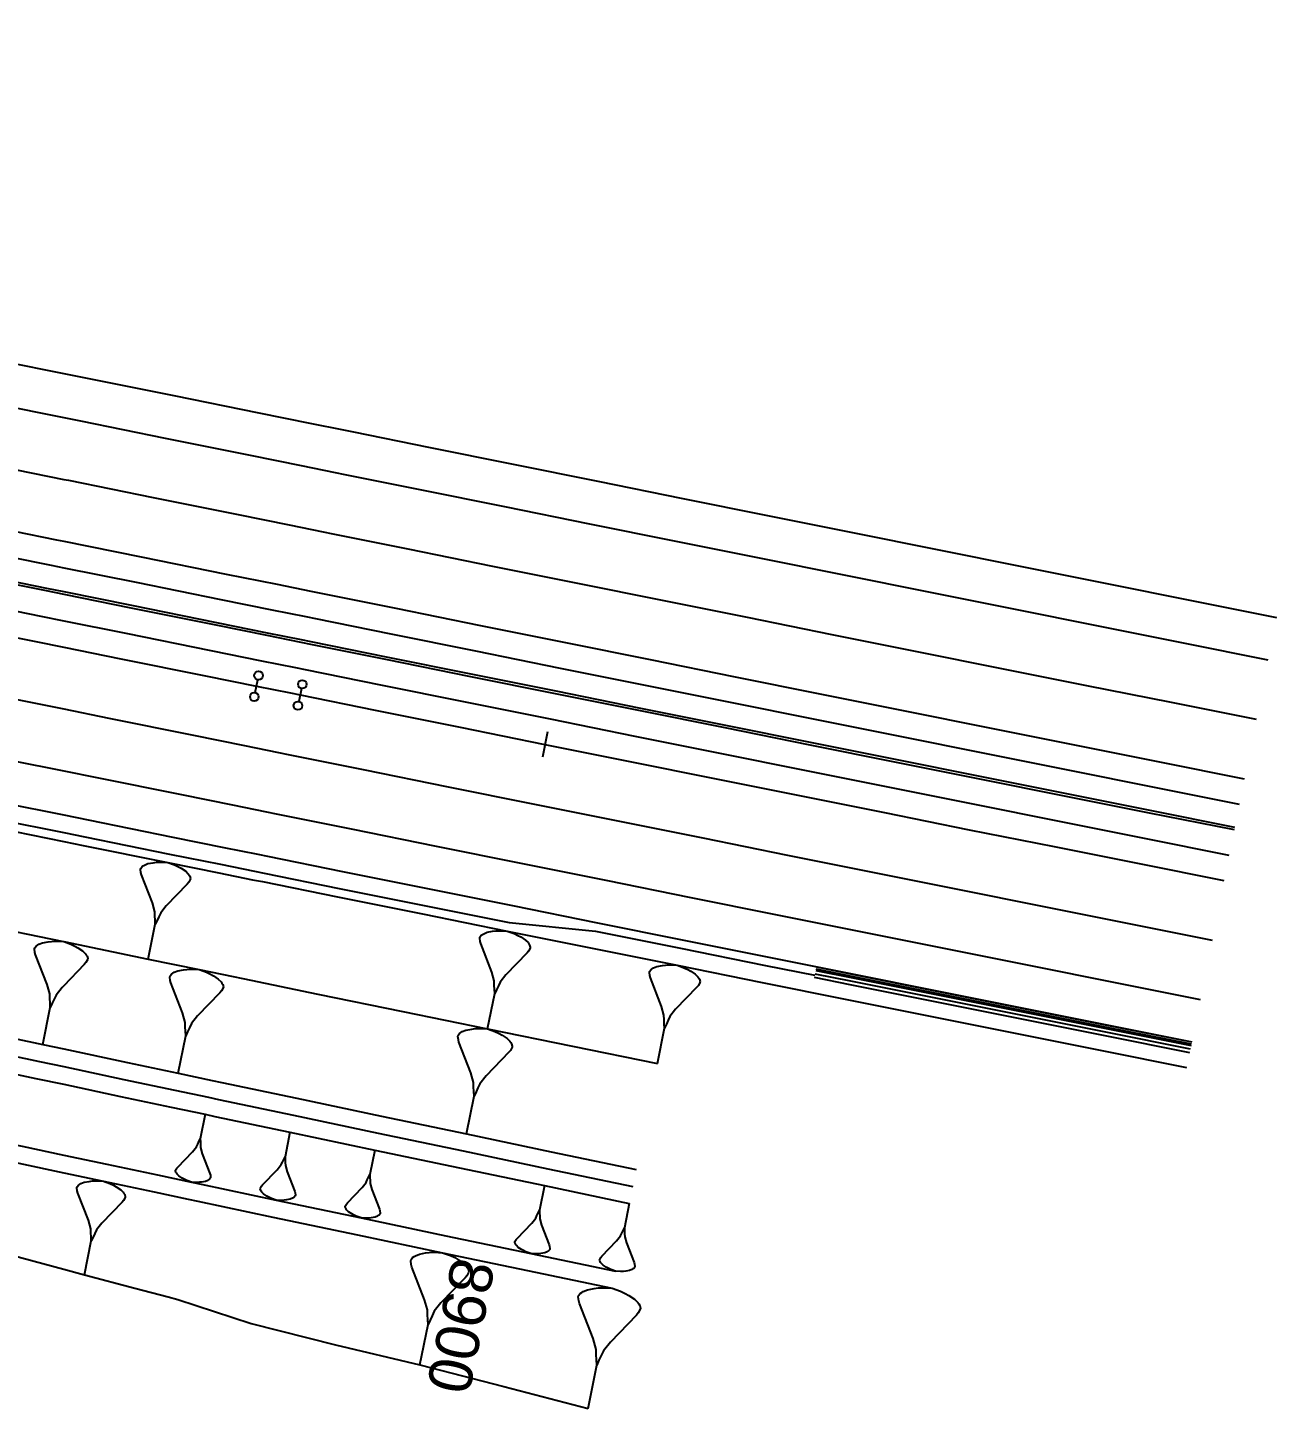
# Model space of a CAD drawing. Extents: x 388537 to 389570, y 804803 to 804975.
# Drawn here: x 389497.9 to 389570, y 804802.6 to 804882.3 of the extents above; entities that cross this region are included whole.
import ezdxf
from ezdxf.enums import TextEntityAlignment as Align

# ---------------------------------------------------------------- set-up
doc = ezdxf.new("R2010")
doc.units = 0
doc.layers.get('0').update_dxf_attribs({"linetype": 'CONTINUOUS'})
doc.styles.add('ARIAL', font='ARIAL.FON')

msp = doc.modelspace()

# ---------------------------------------------------------------- linework, layer by layer
at = {"color": 1}
for p, q in [((389511.0592, 804843.9288), (389511.2099, 804844.6735)), ((389513.7325, 804844.163), (389513.5818, 804843.4183))]:
    msp.add_line(p, q, dxfattribs=at)
at = {"color": 3}
msp.add_line((389527.9453, 804841.6705), (389527.6489, 804840.2001), dxfattribs=at)
at = {"color": 7}
for p, q in [((389504.6661, 804833.9677), (389504.8619, 804834.0478)), ((389504.8619, 804834.0478), (389505.1728, 804834.1047)), ((389505.1728, 804834.1047), (389505.357, 804834.1273)), ((389505.357, 804834.1273), (389505.5986, 804834.1383)), ((389505.5986, 804834.1383), (389506.0129, 804834.1144)), ((389506.0129, 804834.1144), (389506.4039, 804833.9755)), ((389504.4354, 804833.715), (389504.4471, 804833.7725)), ((389504.4581, 804833.5308), (389504.4354, 804833.715)), ((389504.4471, 804833.7725), (389504.5278, 804833.8759)), ((389504.4923, 804833.4042), (389504.4581, 804833.5308)), ((389505.1218, 804831.7802), (389504.4923, 804833.4042)), ((389504.5278, 804833.8759), (389504.597, 804833.9218)), ((389504.597, 804833.9218), (389504.6661, 804833.9677)), ((389506.4039, 804833.9755), (389506.6223, 804833.8715)), ((389506.6223, 804833.8715), (389506.7832, 804833.7791)), ((389506.7832, 804833.7791), (389507.0475, 804833.6059)), ((389507.0475, 804833.6059), (389507.1968, 804833.4559)), ((389507.1968, 804833.4559), (389507.2427, 804833.3868)), ((389507.2427, 804833.3868), (389507.2886, 804833.3177)), ((389507.2886, 804833.3177), (389507.3228, 804833.191)), ((389507.138, 804832.8692), (389505.927, 804831.6174)), ((389507.2188, 804832.9726), (389507.138, 804832.8692)), ((389507.3112, 804833.1335), (389507.2188, 804832.9726)), ((389507.3228, 804833.191), (389507.3112, 804833.1335)), ((389505.2588, 804831.2736), (389505.1218, 804831.7802)), ((389505.2698, 804831.0319), (389505.2588, 804831.2736)), ((389505.2808, 804830.7902), (389505.2698, 804831.0319)), ((389505.4998, 804830.9854), (389505.3958, 804830.7669)), ((389505.6039, 804831.2038), (389505.4998, 804830.9854)), ((389505.927, 804831.6174), (389505.6039, 804831.2038)), ((389504.8847, 804828.5355), (389505.2918, 804830.5485)), ((389505.2918, 804830.5485), (389505.2808, 804830.7902)), ((389505.3958, 804830.7669), (389505.2918, 804830.5485)), ((389524.2612, 804830.0029), (389524.4592, 804830.0841)), ((389524.4592, 804830.0841), (389524.7737, 804830.1418)), ((389524.7737, 804830.1418), (389524.96, 804830.1648)), ((389524.96, 804830.1648), (389525.2045, 804830.1761)), ((389525.2045, 804830.1761), (389525.6236, 804830.1522)), ((389525.6236, 804830.1522), (389526.0192, 804830.0119)), ((389498.3247, 804829.1813), (389498.4107, 804829.2915)), ((389498.4107, 804829.2915), (389498.4843, 804829.3403)), ((389498.4843, 804829.3403), (389498.5579, 804829.3892)), ((389498.5579, 804829.3892), (389498.7664, 804829.4746)), ((389498.7664, 804829.4746), (389499.0974, 804829.5353)), ((389499.0974, 804829.5353), (389499.2935, 804829.5594)), ((389499.2935, 804829.5594), (389499.5509, 804829.5712)), ((389499.5509, 804829.5712), (389499.992, 804829.5458)), ((389499.992, 804829.5458), (389500, 804829.543)), ((389500, 804829.543), (389500.4084, 804829.398)), ((389500.4084, 804829.398), (389500.6411, 804829.2872)), ((389500.6411, 804829.2872), (389500.8125, 804829.1889)), ((389524.0279, 804829.7471), (389524.0397, 804829.8053)), ((389524.0509, 804829.5608), (389524.0279, 804829.7471)), ((389524.0397, 804829.8053), (389524.1213, 804829.9099)), ((389524.0857, 804829.4326), (389524.0509, 804829.5608)), ((389524.7236, 804827.79), (389524.0857, 804829.4326)), ((389524.1213, 804829.9099), (389524.1912, 804829.9564)), ((389524.1912, 804829.9564), (389524.2612, 804830.0029)), ((389526.0192, 804830.0119), (389526.2403, 804829.9068)), ((389526.2403, 804829.9068), (389526.4032, 804829.8134)), ((389526.4032, 804829.8134), (389526.6707, 804829.6383)), ((389526.6707, 804829.6383), (389526.8218, 804829.4867)), ((389526.8218, 804829.4867), (389526.8683, 804829.4168)), ((389526.8683, 804829.4168), (389526.9147, 804829.3469)), ((389526.9147, 804829.3469), (389526.9495, 804829.2188)), ((389498.3123, 804829.1201), (389498.3247, 804829.1813)), ((389498.3364, 804828.9239), (389498.3123, 804829.1201)), ((389498.373, 804828.7891), (389498.3364, 804828.9239)), ((389499.0437, 804827.0598), (389498.373, 804828.7891)), ((389500.8125, 804829.1889), (389501.094, 804829.0045)), ((389501.094, 804829.0045), (389501.253, 804828.8449)), ((389501.253, 804828.8449), (389501.3019, 804828.7713)), ((389501.3749, 804828.5015), (389501.2765, 804828.3302)), ((389501.3019, 804828.7713), (389501.3508, 804828.6977)), ((389501.3508, 804828.6977), (389501.3873, 804828.5628)), ((389501.3873, 804828.5628), (389501.3749, 804828.5015)), ((389526.7627, 804828.893), (389525.5383, 804827.6258)), ((389526.8444, 804828.9977), (389526.7627, 804828.893)), ((389526.9378, 804829.1606), (389526.8444, 804828.9977)), ((389526.9495, 804829.2188), (389526.9378, 804829.1606)), ((389501.1905, 804828.22), (389500, 804826.9888)), ((389501.2765, 804828.3302), (389501.1905, 804828.22)), ((389506.1422, 804827.563), (389506.2289, 804827.6738)), ((389506.2289, 804827.6738), (389506.303, 804827.723)), ((389506.303, 804827.723), (389506.3772, 804827.7722)), ((389506.3772, 804827.7722), (389506.5871, 804827.8581)), ((389506.5871, 804827.8581), (389506.9204, 804827.919)), ((389506.9204, 804827.919), (389507.1179, 804827.9433)), ((389507.1179, 804827.9433), (389507.3771, 804827.955)), ((389507.3771, 804827.955), (389507.8212, 804827.9293)), ((389507.8212, 804827.9293), (389508.2404, 804827.7803)), ((389508.2404, 804827.7803), (389508.4746, 804827.6687)), ((389508.4746, 804827.6687), (389508.6471, 804827.5696)), ((389524.8625, 804827.2775), (389524.7236, 804827.79)), ((389533.8306, 804827.7702), (389533.8424, 804827.8286)), ((389533.8538, 804827.5831), (389533.8306, 804827.7702)), ((389533.8424, 804827.8286), (389533.9243, 804827.9337)), ((389533.9243, 804827.9337), (389533.9945, 804827.9804)), ((389533.9945, 804827.9804), (389534.0646, 804828.0271)), ((389534.0646, 804828.0271), (389534.2634, 804828.1087)), ((389534.2634, 804828.1087), (389534.5791, 804828.1668)), ((389534.5791, 804828.1668), (389534.7661, 804828.19)), ((389534.7661, 804828.19), (389535.0116, 804828.2015)), ((389535.0116, 804828.2015), (389535.4323, 804828.1777)), ((389535.4323, 804828.1777), (389535.8296, 804828.037)), ((389535.8296, 804828.037), (389536.0516, 804827.9316)), ((389536.0516, 804827.9316), (389536.2151, 804827.8379)), ((389536.2151, 804827.8379), (389536.4838, 804827.6623)), ((389536.4838, 804827.6623), (389536.6356, 804827.5102)), ((389499.1898, 804826.5203), (389499.0437, 804827.0598)), ((389499.9012, 804826.8867), (389499.5573, 804826.4461)), ((389500, 804826.9888), (389499.9012, 804826.8867)), ((389506.1297, 804827.5013), (389506.1422, 804827.563)), ((389506.154, 804827.3038), (389506.1297, 804827.5013)), ((389506.1907, 804827.168), (389506.154, 804827.3038)), ((389506.8654, 804825.4266), (389506.1907, 804827.168)), ((389508.6471, 804827.5696), (389508.9305, 804827.3838)), ((389508.9305, 804827.3838), (389509.0906, 804827.2231)), ((389509.0906, 804827.2231), (389509.1398, 804827.1489)), ((389509.2132, 804826.8773), (389509.1141, 804826.7048)), ((389509.1398, 804827.1489), (389509.1889, 804827.0748)), ((389509.1889, 804827.0748), (389509.2257, 804826.939)), ((389509.2257, 804826.939), (389509.2132, 804826.8773)), ((389524.8738, 804827.033), (389524.8625, 804827.2775)), ((389524.8851, 804826.7885), (389524.8738, 804827.033)), ((389525.1066, 804826.9861), (389525.0014, 804826.7651)), ((389525.2117, 804827.2072), (389525.1066, 804826.9861)), ((389525.5383, 804827.6258), (389525.2117, 804827.2072)), ((389533.8888, 804827.4545), (389533.8538, 804827.5831)), ((389534.53, 804825.8058), (389533.8888, 804827.4545)), ((389536.5765, 804826.9142), (389535.348, 804825.6414)), ((389536.6585, 804827.0193), (389536.5765, 804826.9142)), ((389536.6356, 804827.5102), (389536.6823, 804827.44)), ((389536.7521, 804827.1828), (389536.6585, 804827.0193)), ((389536.6823, 804827.44), (389536.7289, 804827.3699)), ((389536.7289, 804827.3699), (389536.7639, 804827.2413)), ((389536.7639, 804827.2413), (389536.7521, 804827.1828)), ((389499.2015, 804826.263), (389499.1898, 804826.5203)), ((389499.2133, 804826.0056), (389499.2015, 804826.263)), ((389499.4465, 804826.2135), (389499.3358, 804825.9808)), ((389499.5573, 804826.4461), (389499.4465, 804826.2135)), ((389509.0274, 804826.5939), (389507.7287, 804825.2519)), ((389509.1141, 804826.7048), (389509.0274, 804826.5939)), ((389524.4858, 804824.5071), (389524.8963, 804826.544)), ((389524.8963, 804826.544), (389524.8851, 804826.7885)), ((389525.0014, 804826.7651), (389524.8963, 804826.544)), ((389498.7921, 804823.6044), (389499.2251, 804825.7482)), ((389499.2251, 804825.7482), (389499.2133, 804826.0056)), ((389499.3358, 804825.9808), (389499.2251, 804825.7482)), ((389507.0122, 804824.8833), (389506.8654, 804825.4266)), ((389534.6697, 804825.2914), (389534.53, 804825.8058)), ((389534.6811, 804825.0459), (389534.6697, 804825.2914)), ((389535.348, 804825.6414), (389535.0203, 804825.2209)), ((389507.0239, 804824.6242), (389507.0122, 804824.8833)), ((389507.0357, 804824.365), (389507.0239, 804824.6242)), ((389507.2706, 804824.5742), (389507.159, 804824.3401)), ((389507.3822, 804824.8084), (389507.2706, 804824.5742)), ((389507.7287, 804825.2519), (389507.3822, 804824.8084)), ((389523.2338, 804824.4339), (389523.5719, 804824.496)), ((389523.5719, 804824.496), (389523.7722, 804824.5207)), ((389523.7722, 804824.5207), (389524.0351, 804824.5328)), ((389524.0351, 804824.5328), (389524.4858, 804824.5071)), ((389524.4858, 804824.5071), (389524.9112, 804824.3563)), ((389534.2929, 804822.5099), (389534.704, 804824.555)), ((389534.6926, 804824.8005), (389534.6811, 804825.0459)), ((389534.704, 804824.555), (389534.6926, 804824.8005)), ((389534.8095, 804824.777), (389534.704, 804824.555)), ((389534.9149, 804824.9989), (389534.8095, 804824.777)), ((389535.0203, 804825.2209), (389534.9149, 804824.9989)), ((389506.6106, 804821.9475), (389507.0474, 804824.1059)), ((389507.0474, 804824.1059), (389507.0357, 804824.365)), ((389507.159, 804824.3401), (389507.0474, 804824.1059)), ((389522.7701, 804824.0715), (389522.7827, 804824.1341)), ((389522.7948, 804823.8712), (389522.7701, 804824.0715)), ((389522.7827, 804824.1341), (389522.8705, 804824.2467)), ((389522.8321, 804823.7334), (389522.7948, 804823.8712)), ((389523.518, 804821.9673), (389522.8321, 804823.7334)), ((389522.8705, 804824.2467), (389522.9457, 804824.2966)), ((389522.9457, 804824.2966), (389523.0208, 804824.3466)), ((389523.0208, 804824.3466), (389523.2338, 804824.4339)), ((389524.9112, 804824.3563), (389525.1489, 804824.2432)), ((389525.1489, 804824.2432), (389525.324, 804824.1428)), ((389525.324, 804824.1428), (389525.6116, 804823.9546)), ((389525.6116, 804823.9546), (389525.7741, 804823.7916)), ((389525.7741, 804823.7916), (389525.8241, 804823.7164)), ((389525.8241, 804823.7164), (389525.8741, 804823.6412)), ((389525.7106, 804823.1533), (389524.3941, 804821.7907)), ((389525.7984, 804823.2658), (389525.7106, 804823.1533)), ((389525.8988, 804823.4409), (389525.7984, 804823.2658)), ((389525.8741, 804823.6412), (389525.9114, 804823.5035)), ((389525.9114, 804823.5035), (389525.8988, 804823.4409)), ((389523.6674, 804821.4162), (389523.518, 804821.9673)), ((389523.6795, 804821.1533), (389523.6674, 804821.4162)), ((389524.0429, 804821.3405), (389523.9298, 804821.1029)), ((389524.3941, 804821.7907), (389524.0429, 804821.3405)), ((389523.2623, 804818.4374), (389523.7038, 804820.6275)), ((389523.6917, 804820.8904), (389523.6795, 804821.1533)), ((389523.7038, 804820.6275), (389523.6917, 804820.8904)), ((389523.8168, 804820.8652), (389523.7038, 804820.6275)), ((389523.9298, 804821.1029), (389523.8168, 804820.8652)), ((389508.1706, 804819.5729), (389507.8844, 804818.1583)), ((389507.8113, 804818.0048), (389507.8844, 804818.1583)), ((389507.8844, 804818.1583), (389507.8921, 804817.9885)), ((389513.0688, 804818.5379), (389512.7829, 804817.1232)), ((389506.5868, 804816.5277), (389507.438, 804817.4072)), ((389507.438, 804817.4072), (389507.665, 804817.6979)), ((389507.665, 804817.6979), (389507.7382, 804817.8513)), ((389507.7382, 804817.8513), (389507.8113, 804818.0048)), ((389507.8921, 804817.9885), (389507.8998, 804817.8186)), ((389507.8998, 804817.8186), (389507.9075, 804817.6488)), ((389507.9075, 804817.6488), (389508.0038, 804817.2927)), ((389508.0038, 804817.2927), (389508.446, 804816.1515)), ((389517.9677, 804817.5058), (389517.6822, 804816.0911)), ((389506.5301, 804816.455), (389506.5868, 804816.5277)), ((389512.3366, 804816.372), (389512.5637, 804816.6627)), ((389512.5637, 804816.6627), (389512.6368, 804816.8162)), ((389512.6368, 804816.8162), (389512.7098, 804816.9697)), ((389512.7098, 804816.9697), (389512.7829, 804817.1232)), ((389512.7829, 804817.1232), (389512.7907, 804816.9534)), ((389512.7907, 804816.9534), (389512.7984, 804816.7835)), ((389512.7984, 804816.7835), (389512.8062, 804816.6137)), ((389512.8062, 804816.6137), (389512.9025, 804816.2577)), ((389501.1765, 804815.6434), (389501.4774, 804815.6984)), ((389501.4774, 804815.6984), (389501.6557, 804815.7203)), ((389501.6557, 804815.7203), (389501.8896, 804815.731)), ((389501.8896, 804815.731), (389502.2906, 804815.7078)), ((389502.2906, 804815.7078), (389502.6691, 804815.5733)), ((389506.4569, 804816.3015), (389506.4651, 804816.3419)), ((389506.481, 804816.2125), (389506.4569, 804816.3015)), ((389506.4651, 804816.3419), (389506.5301, 804816.455)), ((389506.5132, 804816.1639), (389506.481, 804816.2125)), ((389506.5455, 804816.1153), (389506.5132, 804816.1639)), ((389506.6504, 804816.01), (389506.5455, 804816.1153)), ((389506.8361, 804815.8882), (389506.6504, 804816.01)), ((389506.9492, 804815.8233), (389506.8361, 804815.8882)), ((389507.1027, 804815.7502), (389506.9492, 804815.8233)), ((389507.3774, 804815.6525), (389507.1027, 804815.7502)), ((389508.1862, 804815.6992), (389507.9678, 804815.6593)), ((389508.3238, 804815.7555), (389508.1862, 804815.6992)), ((389508.3724, 804815.7877), (389508.3238, 804815.7555)), ((389508.421, 804815.82), (389508.3724, 804815.7877)), ((389508.4778, 804815.8926), (389508.421, 804815.82)), ((389508.446, 804816.1515), (389508.4701, 804816.0625)), ((389508.4701, 804816.0625), (389508.4859, 804815.933)), ((389508.4859, 804815.933), (389508.4778, 804815.8926)), ((389511.4857, 804815.4922), (389512.3366, 804816.372)), ((389512.9025, 804816.2577), (389513.345, 804815.1165)), ((389517.463, 804815.6305), (389517.536, 804815.7841)), ((389517.536, 804815.7841), (389517.6091, 804815.9376)), ((389517.6091, 804815.9376), (389517.6822, 804816.0911)), ((389517.6822, 804816.0911), (389517.6899, 804815.9213)), ((389517.6899, 804815.9213), (389517.6977, 804815.7514)), ((389517.6977, 804815.7514), (389517.7055, 804815.5816)), ((389500.7636, 804815.3212), (389500.7749, 804815.3769)), ((389500.7855, 804815.1429), (389500.7636, 804815.3212)), ((389500.7749, 804815.3769), (389500.8531, 804815.477)), ((389500.8187, 804815.0203), (389500.7855, 804815.1429)), ((389501.428, 804813.4482), (389500.8187, 804815.0203)), ((389500.8531, 804815.477), (389500.92, 804815.5214)), ((389500.92, 804815.5214), (389500.9869, 804815.5658)), ((389500.9869, 804815.5658), (389501.1765, 804815.6434)), ((389502.6691, 804815.5733), (389502.8806, 804815.4726)), ((389502.8806, 804815.4726), (389503.0364, 804815.3832)), ((389503.0364, 804815.3832), (389503.2922, 804815.2155)), ((389503.2922, 804815.2155), (389503.4367, 804815.0704)), ((389503.4367, 804815.0704), (389503.4812, 804815.0034)), ((389503.4812, 804815.0034), (389503.5256, 804814.9365)), ((389503.5256, 804814.9365), (389503.5587, 804814.8139)), ((389507.6685, 804815.6357), (389507.3774, 804815.6525)), ((389507.8383, 804815.6434), (389507.6685, 804815.6357)), ((389507.9678, 804815.6593), (389507.8383, 804815.6434)), ((389511.3559, 804815.2661), (389511.3641, 804815.3065)), ((389511.38, 804815.1771), (389511.3559, 804815.2661)), ((389511.3641, 804815.3065), (389511.429, 804815.4196)), ((389511.4122, 804815.1285), (389511.38, 804815.1771)), ((389511.4445, 804815.0799), (389511.4122, 804815.1285)), ((389511.429, 804815.4196), (389511.4857, 804815.4922)), ((389511.5494, 804814.9745), (389511.4445, 804815.0799)), ((389511.7352, 804814.8529), (389511.5494, 804814.9745)), ((389513.345, 804815.1165), (389513.3691, 804815.0275)), ((389513.3691, 804815.0275), (389513.385, 804814.8981)), ((389513.385, 804814.8981), (389513.3768, 804814.8577)), ((389516.3854, 804814.4598), (389517.236, 804815.3398)), ((389517.236, 804815.3398), (389517.463, 804815.6305)), ((389517.7055, 804815.5816), (389517.8019, 804815.2256)), ((389517.8019, 804815.2256), (389518.2447, 804814.0845)), ((389527.7673, 804815.4507), (389527.4825, 804814.0358)), ((389503.3798, 804814.5023), (389502.2075, 804813.2906)), ((389503.458, 804814.6024), (389503.3798, 804814.5023)), ((389503.5475, 804814.7582), (389503.458, 804814.6024)), ((389503.5587, 804814.8139), (389503.5475, 804814.7582)), ((389511.8483, 804814.7879), (389511.7352, 804814.8529)), ((389512.0018, 804814.7149), (389511.8483, 804814.7879)), ((389512.2765, 804814.6173), (389512.0018, 804814.7149)), ((389512.5676, 804814.6005), (389512.2765, 804814.6173)), ((389512.7375, 804814.6083), (389512.5676, 804814.6005)), ((389512.8669, 804814.6242), (389512.7375, 804814.6083)), ((389513.0853, 804814.6642), (389512.8669, 804814.6242)), ((389513.2229, 804814.7205), (389513.0853, 804814.6642)), ((389513.2715, 804814.7527), (389513.2229, 804814.7205)), ((389513.3201, 804814.785), (389513.2715, 804814.7527)), ((389513.3768, 804814.8577), (389513.3201, 804814.785)), ((389516.2556, 804814.2336), (389516.2637, 804814.274)), ((389516.2797, 804814.1446), (389516.2556, 804814.2336)), ((389516.2637, 804814.274), (389516.3286, 804814.3871)), ((389516.3119, 804814.096), (389516.2797, 804814.1446)), ((389516.3286, 804814.3871), (389516.3854, 804814.4598)), ((389532.668, 804814.4277), (389532.3836, 804813.0127)), ((389501.5607, 804812.9577), (389501.428, 804813.4482)), ((389516.3442, 804814.0474), (389516.3119, 804814.096)), ((389516.4492, 804813.9421), (389516.3442, 804814.0474)), ((389516.6349, 804813.8205), (389516.4492, 804813.9421)), ((389516.748, 804813.7556), (389516.6349, 804813.8205)), ((389516.9016, 804813.6825), (389516.748, 804813.7556)), ((389517.1764, 804813.585), (389516.9016, 804813.6825)), ((389517.4675, 804813.5683), (389517.1764, 804813.585)), ((389517.6373, 804813.5761), (389517.4675, 804813.5683)), ((389517.7667, 804813.592), (389517.6373, 804813.5761)), ((389517.9852, 804813.6321), (389517.7667, 804813.592)), ((389518.1227, 804813.6885), (389517.9852, 804813.6321)), ((389518.1713, 804813.7207), (389518.1227, 804813.6885)), ((389518.2199, 804813.753), (389518.1713, 804813.7207)), ((389518.2766, 804813.8257), (389518.2199, 804813.753)), ((389518.2447, 804814.0845), (389518.2688, 804813.9955)), ((389518.2688, 804813.9955), (389518.2848, 804813.8661)), ((389518.2848, 804813.8661), (389518.2766, 804813.8257)), ((389527.0367, 804813.2843), (389527.2635, 804813.5751)), ((389527.2635, 804813.5751), (389527.3365, 804813.7287)), ((389527.3365, 804813.7287), (389527.4095, 804813.8823)), ((389527.4095, 804813.8823), (389527.4825, 804814.0358)), ((389527.4825, 804814.0358), (389527.4903, 804813.866)), ((389527.4903, 804813.866), (389527.4982, 804813.6961)), ((389527.4982, 804813.6961), (389527.5061, 804813.5263)), ((389527.5061, 804813.5263), (389527.6027, 804813.1703)), ((389501.5713, 804812.7238), (389501.5607, 804812.9577)), ((389501.5819, 804812.4898), (389501.5713, 804812.7238)), ((389501.794, 804812.6787), (389501.6933, 804812.4673)), ((389501.8947, 804812.8902), (389501.794, 804812.6787)), ((389502.2075, 804813.2906), (389501.8947, 804812.8902)), ((389526.1865, 804812.4038), (389527.0367, 804813.2843)), ((389527.6027, 804813.1703), (389528.0461, 804812.0295)), ((389531.938, 804812.261), (389532.1647, 804812.5519)), ((389532.1647, 804812.5519), (389532.2377, 804812.7055)), ((389532.2377, 804812.7055), (389532.3106, 804812.8591)), ((389532.3106, 804812.8591), (389532.3836, 804813.0127)), ((389532.3836, 804813.0127), (389532.3915, 804812.8428)), ((389532.3915, 804812.8428), (389532.3994, 804812.673)), ((389532.3994, 804812.673), (389532.4073, 804812.5032)), ((389501.1985, 804810.3071), (389501.5926, 804812.2558)), ((389501.5926, 804812.2558), (389501.5819, 804812.4898)), ((389501.6933, 804812.4673), (389501.5926, 804812.2558)), ((389526.0568, 804812.1776), (389526.0649, 804812.218)), ((389526.0809, 804812.0886), (389526.0568, 804812.1776)), ((389526.0649, 804812.218), (389526.1298, 804812.3311)), ((389526.1132, 804812.04), (389526.0809, 804812.0886)), ((389526.1455, 804811.9914), (389526.1132, 804812.04)), ((389526.1298, 804812.3311), (389526.1865, 804812.4038)), ((389526.2505, 804811.8862), (389526.1455, 804811.9914)), ((389526.4364, 804811.7646), (389526.2505, 804811.8862)), ((389526.5495, 804811.6998), (389526.4364, 804811.7646)), ((389528.0781, 804811.7707), (389528.0214, 804811.698)), ((389528.0461, 804812.0295), (389528.0702, 804811.9405)), ((389528.0702, 804811.9405), (389528.0862, 804811.8111)), ((389528.0862, 804811.8111), (389528.0781, 804811.7707)), ((389531.088, 804811.3803), (389531.938, 804812.261)), ((389532.4073, 804812.5032), (389532.504, 804812.1472)), ((389532.504, 804812.1472), (389532.9477, 804811.0065)), ((389520.0475, 804811.1104), (389520.061, 804811.1772)), ((389520.0739, 804810.8965), (389520.0475, 804811.1104)), ((389520.061, 804811.1772), (389520.1547, 804811.2974)), ((389520.1547, 804811.2974), (389520.235, 804811.3507)), ((389520.235, 804811.3507), (389520.3153, 804811.404)), ((389520.3153, 804811.404), (389520.5426, 804811.4972)), ((389520.5426, 804811.4972), (389520.9036, 804811.5635)), ((389520.9036, 804811.5635), (389521.1175, 804811.5899)), ((389521.1175, 804811.5899), (389521.3981, 804811.6029)), ((389521.3981, 804811.6029), (389521.8792, 804811.5754)), ((389521.8792, 804811.5754), (389522.3334, 804811.4144)), ((389522.3334, 804811.4144), (389522.5872, 804811.2937)), ((389522.5872, 804811.2937), (389522.7741, 804811.1865)), ((389522.7741, 804811.1865), (389523.0812, 804810.9856)), ((389523.0812, 804810.9856), (389523.2547, 804810.8116)), ((389526.7031, 804811.6268), (389526.5495, 804811.6998)), ((389526.9779, 804811.5294), (389526.7031, 804811.6268)), ((389527.269, 804811.5129), (389526.9779, 804811.5294)), ((389527.4389, 804811.5208), (389527.269, 804811.5129)), ((389527.5683, 804811.5368), (389527.4389, 804811.5208)), ((389527.7867, 804811.5769), (389527.5683, 804811.5368)), ((389527.9243, 804811.6334), (389527.7867, 804811.5769)), ((389527.9728, 804811.6657), (389527.9243, 804811.6334)), ((389528.0214, 804811.698), (389527.9728, 804811.6657)), ((389530.9583, 804811.154), (389530.9665, 804811.1945)), ((389530.9825, 804811.065), (389530.9583, 804811.154)), ((389530.9665, 804811.1945), (389531.0313, 804811.3076)), ((389531.0148, 804811.0165), (389530.9825, 804811.065)), ((389531.0471, 804810.9679), (389531.0148, 804811.0165)), ((389531.0313, 804811.3076), (389531.088, 804811.3803)), ((389531.1521, 804810.8627), (389531.0471, 804810.9679)), ((389532.9477, 804811.0065), (389532.9718, 804810.9175)), ((389532.9718, 804810.9175), (389532.9879, 804810.7881)), ((389520.1138, 804810.7494), (389520.0739, 804810.8965)), ((389520.8461, 804808.8638), (389520.1138, 804810.7494)), ((389523.1869, 804810.13), (389521.7813, 804808.6753)), ((389523.2806, 804810.2502), (389523.1869, 804810.13)), ((389523.2547, 804810.8116), (389523.3081, 804810.7313)), ((389523.3878, 804810.4371), (389523.2806, 804810.2502)), ((389523.3081, 804810.7313), (389523.3614, 804810.651)), ((389523.3614, 804810.651), (389523.4013, 804810.5039)), ((389523.4013, 804810.5039), (389523.3878, 804810.4371)), ((389531.338, 804810.7412), (389531.1521, 804810.8627)), ((389531.4512, 804810.6764), (389531.338, 804810.7412)), ((389531.6048, 804810.6034), (389531.4512, 804810.6764)), ((389531.8796, 804810.5061), (389531.6048, 804810.6034)), ((389532.1708, 804810.4897), (389531.8796, 804810.5061)), ((389532.3406, 804810.4976), (389532.1708, 804810.4897)), ((389532.47, 804810.5136), (389532.3406, 804810.4976)), ((389532.6884, 804810.5538), (389532.47, 804810.5136)), ((389532.8259, 804810.6103), (389532.6884, 804810.5538)), ((389532.8745, 804810.6426), (389532.8259, 804810.6103)), ((389532.9231, 804810.6749), (389532.8745, 804810.6426)), ((389532.9797, 804810.7476), (389532.9231, 804810.6749)), ((389532.9879, 804810.7881), (389532.9797, 804810.7476)), ((389529.922, 804809.2842), (389530.008, 804809.3414)), ((389530.008, 804809.3414), (389530.2514, 804809.4413)), ((389530.2514, 804809.4413), (389530.6378, 804809.5125)), ((389530.6378, 804809.5125), (389530.8668, 804809.5409)), ((389530.8668, 804809.5409), (389531.1674, 804809.5549)), ((389531.1674, 804809.5549), (389531.6825, 804809.5257)), ((389531.6825, 804809.5257), (389532.1689, 804809.3535)), ((389532.1689, 804809.3535), (389532.4407, 804809.2245)), ((389521.0056, 804808.2755), (389520.8461, 804808.8638)), ((389521.7813, 804808.6753), (389521.4064, 804808.1947)), ((389529.7214, 804809.0268), (389529.7358, 804809.0984)), ((389529.7498, 804808.7978), (389529.7214, 804809.0268)), ((389529.7358, 804809.0984), (389529.8361, 804809.2271)), ((389529.7926, 804808.6404), (389529.7498, 804808.7978)), ((389530.5777, 804806.6217), (389529.7926, 804808.6404)), ((389529.8361, 804809.2271), (389529.922, 804809.2842)), ((389532.4407, 804809.2245), (389532.641, 804809.1098)), ((389532.641, 804809.1098), (389532.9699, 804808.8948)), ((389532.9699, 804808.8948), (389533.1557, 804808.7085)), ((389533.1557, 804808.7085), (389533.2129, 804808.6226)), ((389533.2129, 804808.6226), (389533.2701, 804808.5367)), ((389533.2701, 804808.5367), (389533.3128, 804808.3792)), ((389521.0185, 804807.9949), (389521.0056, 804808.2755)), ((389521.0314, 804807.7142), (389521.0185, 804807.9949)), ((389521.2857, 804807.941), (389521.1651, 804807.6872)), ((389521.4064, 804808.1947), (389521.2857, 804807.941)), ((389533.0835, 804807.9788), (389531.5792, 804806.4204)), ((389533.1838, 804808.1075), (389533.0835, 804807.9788)), ((389533.2985, 804808.3077), (389533.1838, 804808.1075)), ((389533.3128, 804808.3792), (389533.2985, 804808.3077)), ((389520.5731, 804805.0953), (389521.0444, 804807.4335)), ((389521.0444, 804807.4335), (389521.0314, 804807.7142)), ((389521.1651, 804807.6872), (389521.0444, 804807.4335)), ((389530.7488, 804805.9919), (389530.5777, 804806.6217)), ((389531.5792, 804806.4204), (389531.178, 804805.9056)), ((389530.7628, 804805.6913), (389530.7488, 804805.9919)), ((389530.7768, 804805.3908), (389530.7628, 804805.6913)), ((389530.7908, 804805.0902), (389530.7768, 804805.3908)), ((389530.9199, 804805.362), (389530.7908, 804805.0902)), ((389531.049, 804805.6338), (389530.9199, 804805.362)), ((389531.178, 804805.9056), (389531.049, 804805.6338)), ((389530.2874, 804802.5863), (389530.7908, 804805.0902))]:
    msp.add_line(p, q, dxfattribs=at)
at = {"color": 2, "linetype": 'CONTINUOUS'}
for points in [[(389400, 804882.3349), (389403.3556, 804881.6667), (389408.2593, 804880.6902), (389413.1631, 804879.7138), (389418.0668, 804878.7373), (389422.9705, 804877.7609), (389427.8742, 804876.7844), (389432.778, 804875.808), (389437.6817, 804874.8315), (389442.5854, 804873.8551), (389447.4892, 804872.8786), (389452.3929, 804871.9022), (389452.8126, 804871.8186), (389457.1722, 804870.95), (389457.3, 804870.9245), (389462.2072, 804869.9456), (389467.1141, 804868.9654), (389472.0208, 804867.984), (389476.9272, 804867.0014), (389481.8334, 804866.0175), (389486.7394, 804865.0324), (389491.6451, 804864.0461), (389496.5506, 804863.0586), (389500, 804862.3633)], [(389420.8223, 804866.9727), (389425.7261, 804865.9962), (389430.6298, 804865.0198), (389435.5335, 804864.0433), (389440.4372, 804863.0669), (389445.341, 804862.0904), (389450.2447, 804861.114), (389450.6644, 804861.0304), (389455.0216, 804860.1622), (389455.1493, 804860.1368), (389460.0538, 804859.1584), (389464.9581, 804858.1788), (389469.862, 804857.1979), (389474.7658, 804856.2158), (389479.6693, 804855.2325), (389484.5726, 804854.248), (389489.4756, 804853.2622), (389494.3783, 804852.2752), (389499.2809, 804851.287), (389500, 804851.1419)], [(389420.2365, 804864.0304), (389425.1402, 804863.054), (389430.0439, 804862.0775), (389434.9476, 804861.1011), (389439.8514, 804860.1246), (389444.7551, 804859.1482), (389449.6588, 804858.1717), (389450.0785, 804858.0881), (389454.4351, 804857.2201), (389454.5628, 804857.1947), (389459.4665, 804856.2164), (389464.37, 804855.2369), (389469.2733, 804854.2562), (389474.1763, 804853.2743), (389479.0791, 804852.2911), (389483.9816, 804851.3067), (389488.8839, 804850.3211), (389493.7859, 804849.3343), (389498.6877, 804848.3462), (389500, 804848.0814)], [(389500, 804862.3633), (389501.4558, 804862.0698), (389506.3607, 804861.0799), (389511.2655, 804860.0887), (389514.2091, 804859.4932), (389516.1679, 804859.0968), (389516.7307, 804858.9829), (389521.0649, 804858.1065), (389525.9622, 804857.1175), (389530.8597, 804856.1297), (389535.7574, 804855.1432), (389540.6554, 804854.1578), (389545.5537, 804853.1737), (389550.4522, 804852.1908), (389555.3509, 804851.2092), (389560.2499, 804850.2287), (389565.1491, 804849.2495), (389570.0486, 804848.2715)], [(389400, 804856.844), (389403.3771, 804856.1716), (389408.2808, 804855.1951), (389413.1845, 804854.2187), (389418.0883, 804853.2422), (389422.992, 804852.2658), (389427.8957, 804851.2893), (389432.7994, 804850.3129), (389437.7032, 804849.3364), (389442.6069, 804848.36), (389447.5106, 804847.3835), (389447.9303, 804847.2999), (389452.2845, 804846.4324), (389452.4121, 804846.407), (389457.3132, 804845.4293), (389462.214, 804844.4503), (389467.1145, 804843.4701), (389472.0149, 804842.4887), (389476.9149, 804841.5061), (389481.8148, 804840.5223), (389486.7143, 804839.5372), (389491.6137, 804838.5509), (389496.5128, 804837.5634), (389500, 804836.8596)], [(389500, 804851.1419), (389504.1831, 804850.2976), (389509.0852, 804849.3069), (389512.0272, 804848.7117), (389513.9863, 804848.3153), (389514.5495, 804848.2013), (389518.8861, 804847.3245), (389523.786, 804846.3349), (389528.6862, 804845.3466), (389533.5867, 804844.3595), (389538.4874, 804843.3736), (389543.3883, 804842.389), (389548.2895, 804841.4055), (389553.1909, 804840.4233), (389558.0926, 804839.4424), (389562.9945, 804838.4626), (389567.8967, 804837.4841)], [(389500, 804848.0814), (389503.5892, 804847.3569), (389508.4905, 804846.3664), (389511.4321, 804845.7713), (389513.3914, 804845.3749), (389513.9546, 804845.2609), (389518.2918, 804844.3839), (389523.1925, 804843.3942), (389528.0934, 804842.4057), (389532.9946, 804841.4185), (389537.8961, 804840.4325), (389542.7977, 804839.4477), (389547.6997, 804838.4641), (389552.6018, 804837.4817), (389557.5042, 804836.5006), (389562.4069, 804835.5207), (389567.3098, 804834.542)], [(389500, 804836.8596), (389501.4116, 804836.5746), (389506.3102, 804835.5847), (389509.2501, 804834.9899), (389511.2099, 804834.5933), (389511.7734, 804834.4793), (389516.113, 804833.6019), (389521.0164, 804832.6116), (389525.92, 804831.6226), (389530.8239, 804830.6348), (389535.728, 804829.6482), (389540.6324, 804828.6629), (389545.537, 804827.6788), (389550.4418, 804826.6959), (389555.3469, 804825.7142), (389560.2523, 804824.7338), (389565.1579, 804823.7546)]]:
    msp.add_lwpolyline(points, dxfattribs=at)
at = {"color": 7, "linetype": 'CONTINUOUS'}
for points in [[(389400, 804879.7858), (389402.8674, 804879.2148), (389407.7711, 804878.2384), (389412.6748, 804877.2619), (389417.5786, 804876.2855), (389422.4823, 804875.309), (389427.386, 804874.3325), (389432.2898, 804873.3561), (389437.1935, 804872.3796), (389442.0972, 804871.4032), (389447.0009, 804870.4267), (389451.9047, 804869.4503), (389452.3244, 804869.3667), (389456.6834, 804868.4982), (389456.8112, 804868.4727), (389461.7178, 804867.4939), (389466.6241, 804866.5139), (389471.5302, 804865.5326), (389476.436, 804864.5501), (389481.3416, 804863.5664), (389486.2469, 804862.5814), (389491.152, 804861.5952), (389496.0569, 804860.6078), (389500, 804859.813)], [(389400, 804876.2171), (389402.1839, 804875.7822), (389407.0876, 804874.8057), (389411.9913, 804873.8293), (389416.8951, 804872.8528), (389421.7988, 804871.8764), (389426.7025, 804870.8999), (389431.6062, 804869.9235), (389436.51, 804868.947), (389441.4137, 804867.9706), (389446.3174, 804866.9941), (389451.2211, 804866.0177), (389451.6409, 804865.9341), (389455.9992, 804865.0658), (389456.1269, 804865.0403), (389461.0326, 804864.0616), (389465.9381, 804863.0818), (389470.8433, 804862.1007), (389475.7483, 804861.1183), (389480.653, 804860.1348), (389485.5575, 804859.15), (389490.4617, 804858.164), (389495.3657, 804857.1768), (389500, 804856.2426)], [(389421.1153, 804868.4438), (389426.019, 804867.4673), (389430.9227, 804866.4909), (389435.8264, 804865.5144), (389440.7302, 804864.538), (389445.6339, 804863.5615), (389450.5376, 804862.5851), (389450.9573, 804862.5015), (389455.3149, 804861.6333), (389455.4426, 804861.6078), (389460.3475, 804860.6294), (389465.2521, 804859.6497), (389470.1564, 804858.6687), (389475.0605, 804857.6866), (389479.9644, 804856.7032), (389484.868, 804855.7186), (389489.7714, 804854.7327), (389494.6746, 804853.7457), (389499.5774, 804852.7574), (389500, 804852.6721)], [(389400, 804862.9618), (389404.5488, 804862.0561), (389409.4526, 804861.0796), (389414.3563, 804860.1032), (389419.26, 804859.1267), (389424.1637, 804858.1502), (389429.0675, 804857.1738), (389433.9712, 804856.1973), (389438.8749, 804855.2209), (389443.7786, 804854.2444), (389448.6824, 804853.268), (389449.1021, 804853.1844), (389453.4576, 804852.3166), (389453.5852, 804852.2912), (389458.4877, 804851.3132), (389463.39, 804850.3339), (389468.292, 804849.3535), (389473.1938, 804848.3718), (389478.0954, 804847.3889), (389482.9967, 804846.4047), (389487.8977, 804845.4193), (389492.7985, 804844.4328), (389497.6991, 804843.4449), (389500, 804842.9805)], [(389419.9435, 804862.5593), (389424.8472, 804861.5829), (389429.751, 804860.6064), (389434.6547, 804859.63), (389439.5584, 804858.6535), (389444.4622, 804857.6771), (389449.3659, 804856.7006), (389449.7856, 804856.617), (389454.1418, 804855.7491), (389454.2695, 804855.7236), (389459.1729, 804854.7455), (389464.076, 804853.766), (389468.9789, 804852.7854), (389473.8816, 804851.8035), (389478.784, 804850.8205), (389483.6861, 804849.8361), (389488.588, 804848.8506), (389493.4897, 804847.8638), (389498.3911, 804846.8758), (389500, 804846.5511)], [(389500, 804859.813), (389500.9615, 804859.6192), (389505.8658, 804858.6293), (389510.7699, 804857.6383), (389513.7132, 804857.0428), (389515.6721, 804856.6464), (389516.235, 804856.5325), (389520.5697, 804855.6561), (389525.4676, 804854.6669), (389530.3657, 804853.679), (389535.2641, 804852.6923), (389540.1627, 804851.7069), (389545.0615, 804850.7226), (389549.9606, 804849.7396), (389554.86, 804848.7578), (389559.7596, 804847.7773), (389564.6594, 804846.798), (389569.5595, 804845.8198)], [(389400, 804859.3931), (389403.8653, 804858.6234), (389408.769, 804857.647), (389413.6728, 804856.6705), (389418.5765, 804855.6941), (389423.4802, 804854.7176), (389428.3839, 804853.7412), (389433.2877, 804852.7647), (389438.1914, 804851.7883), (389443.0951, 804850.8118), (389447.9989, 804849.8354), (389448.4186, 804849.7518), (389452.7733, 804848.8842), (389452.9009, 804848.8587), (389457.8026, 804847.8809), (389462.704, 804846.9018), (389467.6052, 804845.9215), (389472.5061, 804844.94), (389477.4068, 804843.9573), (389482.3072, 804842.9733), (389487.2074, 804841.9881), (389492.1074, 804841.0017), (389497.0071, 804840.014), (389500, 804839.41)], [(389500, 804856.2426), (389500.2695, 804856.1883), (389505.173, 804855.1986), (389510.0762, 804854.2077), (389513.0189, 804853.6124), (389514.9779, 804853.2159), (389515.541, 804853.102), (389519.8764, 804852.2254), (389524.7752, 804851.2361), (389529.6741, 804850.248), (389534.5734, 804849.2612), (389539.4728, 804848.2755), (389544.3726, 804847.2911), (389549.2725, 804846.3079), (389554.1727, 804845.326), (389559.0732, 804844.3453), (389563.9739, 804843.3658), (389568.8748, 804842.3875)], [(389500, 804852.6721), (389504.4801, 804851.7679), (389509.3825, 804850.7771), (389512.3247, 804850.1819), (389514.2838, 804849.7855), (389514.8469, 804849.6715), (389519.1832, 804848.7948), (389524.0828, 804847.8053), (389528.9826, 804846.817), (389533.8827, 804845.83), (389538.783, 804844.8442), (389543.6836, 804843.8596), (389548.5844, 804842.8763), (389553.4855, 804841.8941), (389558.3868, 804840.9132), (389563.2883, 804839.9335), (389568.1901, 804838.9551)], [(389500, 804846.5511), (389503.2923, 804845.8866), (389508.1932, 804844.8962), (389511.1345, 804844.3012), (389513.0939, 804843.9046), (389513.6572, 804843.7907), (389517.9947, 804842.9136), (389522.8958, 804841.9239), (389527.7971, 804840.9353), (389532.6986, 804839.948), (389537.6004, 804838.9619), (389542.5025, 804837.977), (389547.4047, 804836.9934), (389552.3073, 804836.0109), (389557.2101, 804835.0297), (389562.1131, 804834.0498), (389567.0164, 804833.071)], [(389421.6993, 804845.7739), (389426.5952, 804844.7581), (389431.4911, 804843.7423), (389436.387, 804842.7265), (389441.2829, 804841.7107), (389446.1788, 804840.6949), (389446.5978, 804840.608), (389450.9435, 804839.7058), (389451.0709, 804839.6793), (389455.9626, 804838.6635), (389460.8544, 804837.6483), (389465.7463, 804836.6336), (389470.6382, 804835.6194), (389475.5303, 804834.6058), (389480.4225, 804833.5927), (389485.3147, 804832.5802), (389490.2071, 804831.5682), (389495.0995, 804830.5567), (389499.992, 804829.5458), (389500, 804829.5442)], [(389500, 804842.9805), (389502.5994, 804842.4559), (389507.4995, 804841.4656), (389510.4403, 804840.8707), (389512.3998, 804840.4742), (389512.9631, 804840.3602), (389517.3014, 804839.483), (389522.2033, 804838.493), (389527.1055, 804837.5043), (389532.0079, 804836.5168), (389536.9106, 804835.5305), (389541.8135, 804834.5455), (389546.7166, 804833.5617), (389551.62, 804832.5791), (389556.5236, 804831.5977), (389561.4275, 804830.6176), (389566.3317, 804829.6386)], [(389420.5971, 804840.2386), (389425.4879, 804839.1972), (389430.3787, 804838.1558), (389435.2695, 804837.1144), (389440.1603, 804836.073), (389445.0511, 804835.0317), (389445.4697, 804834.9425), (389449.8096, 804834.0179), (389449.9368, 804833.9908), (389454.822, 804832.9497), (389459.7072, 804831.9091), (389464.5926, 804830.8691), (389469.478, 804829.8297), (389474.3634, 804828.7908), (389479.249, 804827.7524), (389484.1347, 804826.7146), (389489.0204, 804825.6773), (389493.9062, 804824.6406), (389498.7921, 804823.6044), (389500, 804823.3484)], [(389420.4018, 804839.2578), (389425.2926, 804838.2164), (389430.1834, 804837.175), (389435.0742, 804836.1337), (389439.965, 804835.0923), (389444.8558, 804834.0509), (389445.2744, 804833.9618), (389449.6141, 804833.0372), (389449.7413, 804833.0101), (389454.6262, 804831.969), (389459.5112, 804830.9285), (389464.3963, 804829.8886), (389469.2815, 804828.8492), (389474.1667, 804827.8103), (389479.052, 804826.772), (389483.9374, 804825.7342), (389488.8229, 804824.697), (389493.7085, 804823.6603), (389498.5941, 804822.6242), (389500, 804822.3262)], [(389500, 804839.41), (389501.9065, 804839.0252), (389506.8057, 804838.0351), (389509.746, 804837.4402), (389511.7057, 804837.0437), (389512.2691, 804836.9297), (389516.6082, 804836.0523), (389521.5109, 804835.0622), (389526.414, 804834.0733), (389531.3172, 804833.0856), (389536.2207, 804832.0992), (389541.1245, 804831.114), (389546.0285, 804830.13), (389550.9327, 804829.1472), (389555.8372, 804828.1657), (389560.742, 804827.1854), (389565.647, 804826.2063)], [(389400, 804838.4911), (389404.7531, 804837.479), (389409.6439, 804836.4376), (389414.5347, 804835.3962), (389419.4255, 804834.3548), (389424.3163, 804833.3134), (389429.2071, 804832.2719), (389434.0979, 804831.2305), (389438.9886, 804830.1891), (389443.8794, 804829.1477), (389444.298, 804829.0586), (389448.6367, 804828.1342), (389448.7638, 804828.1071), (389453.6475, 804827.0662), (389458.5313, 804826.0259), (389463.4151, 804824.9862), (389468.2991, 804823.947), (389473.1831, 804822.9084), (389478.0672, 804821.8703), (389482.9513, 804820.8327), (389487.8356, 804819.7957), (389492.7199, 804818.7593), (389497.6044, 804817.7234), (389500, 804817.2155)], [(389400, 804837.4687), (389404.5578, 804836.4982), (389409.4486, 804835.4568), (389414.3394, 804834.4154), (389419.2302, 804833.374), (389424.121, 804832.3326), (389429.0118, 804831.2912), (389433.9026, 804830.2498), (389438.7934, 804829.2084), (389443.6841, 804828.167), (389444.1027, 804828.0778), (389448.4412, 804827.1535), (389448.5683, 804827.1264), (389453.4518, 804826.0856), (389458.3353, 804825.0453), (389463.2189, 804824.0056), (389468.1026, 804822.9665), (389472.9863, 804821.9279), (389477.8702, 804820.8899), (389482.7541, 804819.8524), (389487.6381, 804818.8154), (389492.5222, 804817.779), (389497.4064, 804816.7431), (389500, 804816.1934)], [(389400, 804832.6053), (389403.6355, 804831.8666), (389408.4879, 804830.6321), (389413.3468, 804829.4306), (389418.2255, 804828.3284), (389423.1106, 804827.2585), (389428.0275, 804826.3481), (389432.9443, 804825.4376), (389437.8487, 804824.4642), (389442.7115, 804823.2825), (389443.1277, 804823.1814), (389447.445, 804822.1568), (389447.5717, 804822.1276), (389452.4476, 804821.0551), (389457.3406, 804820.0689), (389462.2379, 804819.1044), (389467.1363, 804818.1449), (389472.0008, 804817.0163), (389476.8652, 804815.8882), (389481.7277, 804814.7506), (389486.6013, 804813.6683), (389491.4579, 804812.5022), (389496.3689, 804811.606), (389500, 804810.6294)], [(389500, 804829.5442), (389504.8847, 804828.5355), (389507.8212, 804827.9293), (389509.7797, 804827.5253), (389510.343, 804827.4092), (389514.6811, 804826.5163), (389519.5831, 804825.5102), (389524.4858, 804824.5071), (389529.389, 804823.507), (389534.2929, 804822.5099)], [(389543.3964, 804827.69), (389545.4564, 804827.2768), (389550.3613, 804826.2939), (389555.2665, 804825.3122), (389560.172, 804824.3317), (389565.0777, 804823.3525)], [(389543.4357, 804827.8861), (389545.4957, 804827.4729), (389550.4006, 804826.49), (389555.3058, 804825.5083), (389560.2112, 804824.5279), (389565.1168, 804823.5486)], [(389500, 804823.3484), (389503.6781, 804822.5688), (389506.6106, 804821.9475), (389508.5673, 804821.5332), (389509.1301, 804821.4141), (389513.465, 804820.4983), (389518.3633, 804819.4663), (389523.2623, 804818.4374), (389528.162, 804817.4114), (389533.0622, 804816.3884)], [(389500, 804822.3262), (389503.4799, 804821.5886), (389506.4123, 804820.9673), (389508.369, 804820.553), (389508.9318, 804820.4339), (389513.2669, 804819.5181), (389518.1655, 804818.4861), (389523.0648, 804817.4571), (389527.9646, 804816.4311), (389532.8651, 804815.408)], [(389500, 804817.2155), (389502.4889, 804816.688), (389505.4205, 804816.0668), (389507.3774, 804815.6525), (389507.9404, 804815.5334), (389512.2765, 804814.6173), (389517.1764, 804813.585), (389522.0768, 804812.5557), (389526.9779, 804811.5294), (389531.8796, 804810.5061)], [(389500, 804816.1934), (389502.2906, 804815.7078), (389505.2221, 804815.0867), (389507.1791, 804814.6724), (389507.7421, 804814.5532), (389512.0784, 804813.6371), (389516.9785, 804812.6048), (389521.8792, 804811.5754), (389526.7806, 804810.5491), (389531.6825, 804809.5257)], [(389500, 804810.6294), (389501.1985, 804810.3071), (389504.0988, 804809.5358), (389506.0356, 804809.0211), (389506.5929, 804808.8731), (389510.836, 804807.4889), (389515.6987, 804806.2634), (389520.5731, 804805.0953), (389525.4307, 804803.8433), (389530.2874, 804802.5863)]]:
    msp.add_lwpolyline(points, dxfattribs=at)
at = {"color": 1, "linetype": 'CONTINUOUS'}
for points in [[(389420.5294, 804865.5015), (389425.4331, 804864.5251), (389430.3368, 804863.5486), (389435.2406, 804862.5722), (389440.1443, 804861.5957), (389445.048, 804860.6193), (389449.9518, 804859.6428), (389450.3715, 804859.5593), (389454.7284, 804858.6912), (389454.8561, 804858.6657), (389459.7602, 804857.6874), (389464.664, 804856.7078), (389469.5677, 804855.7271), (389474.4711, 804854.7451), (389479.3742, 804853.7618), (389484.2771, 804852.7774), (389489.1797, 804851.7917), (389494.0821, 804850.8048), (389498.9843, 804849.8166), (389500, 804849.6116)], [(389420.5587, 804865.6487), (389425.4624, 804864.6722), (389430.3661, 804863.6958), (389435.2699, 804862.7193), (389440.1736, 804861.7429), (389445.0773, 804860.7664), (389449.9811, 804859.7899), (389450.4008, 804859.7064), (389454.7577, 804858.8383), (389454.8854, 804858.8128), (389459.7895, 804857.8345), (389464.6934, 804856.8549), (389469.5971, 804855.8741), (389474.5005, 804854.8921), (389479.4037, 804853.9089), (389484.3066, 804852.9244), (389489.2093, 804851.9387), (389494.1117, 804850.9518), (389499.0139, 804849.9637), (389500, 804849.7646)], [(389400, 804855.8244), (389403.1818, 804855.1908), (389408.0855, 804854.2144), (389412.9892, 804853.2379), (389417.893, 804852.2615), (389422.7967, 804851.285), (389427.7004, 804850.3086), (389432.6042, 804849.3321), (389437.5079, 804848.3557), (389442.4116, 804847.3792), (389447.3153, 804846.4028), (389447.735, 804846.3192), (389452.089, 804845.4517), (389452.2166, 804845.4263), (389457.1174, 804844.4486), (389462.018, 804843.4697), (389466.9183, 804842.4896), (389471.8184, 804841.5082), (389476.7182, 804840.5257), (389481.6178, 804839.5419), (389486.5171, 804838.5568), (389491.4162, 804837.5706), (389496.315, 804836.5831), (389500, 804835.8394)], [(389400, 804855.3146), (389403.0841, 804854.7005), (389407.9879, 804853.724), (389412.8916, 804852.7476), (389417.7953, 804851.7711), (389422.6991, 804850.7947), (389427.6028, 804849.8182), (389432.5065, 804848.8418), (389437.4102, 804847.8653), (389442.314, 804846.8889), (389447.2177, 804845.9124), (389447.6374, 804845.8288), (389451.9913, 804844.9614), (389452.1189, 804844.9359), (389457.0195, 804843.9583), (389461.92, 804842.9794), (389466.8202, 804841.9993), (389471.7201, 804841.018), (389476.6198, 804840.0354), (389481.5193, 804839.0517), (389486.4185, 804838.0667), (389491.3175, 804837.0804), (389496.2162, 804836.093), (389500, 804835.3293)], [(389500, 804849.7646), (389503.9159, 804848.9743), (389508.8176, 804847.9837), (389511.7594, 804847.3886), (389513.7186, 804846.9921), (389514.2818, 804846.8781), (389518.6187, 804846.0012), (389523.5189, 804845.0116), (389528.4195, 804844.0232), (389533.3202, 804843.036), (389538.2213, 804842.0501), (389543.1225, 804841.0654), (389548.0241, 804840.0819), (389552.9258, 804839.0996), (389557.8278, 804838.1186), (389562.7301, 804837.1388), (389567.6326, 804836.1602)], [(389500, 804849.6116), (389503.8862, 804848.8273), (389508.7878, 804847.8367), (389511.7296, 804847.2415), (389513.6889, 804846.8451), (389514.252, 804846.7311), (389518.5889, 804845.8542), (389523.4893, 804844.8646), (389528.3898, 804843.8762), (389533.2906, 804842.889), (389538.1917, 804841.903), (389543.093, 804840.9183), (389547.9946, 804839.9348), (389552.8964, 804838.9525), (389557.7984, 804837.9715), (389562.7007, 804836.9917), (389567.6032, 804836.0131)], [(389420.2065, 804838.2771), (389425.0973, 804837.2357), (389429.9881, 804836.1943), (389434.8789, 804835.1529), (389439.7697, 804834.1115), (389444.6605, 804833.0702), (389445.0791, 804832.981), (389449.4186, 804832.0565), (389449.5458, 804832.0294), (389454.4305, 804830.9884), (389459.3152, 804829.9479), (389464.2001, 804828.908), (389469.085, 804827.8686), (389473.97, 804826.8298), (389478.855, 804825.7916), (389483.7402, 804824.7539), (389488.6254, 804823.7167), (389493.5108, 804822.6801), (389498.3962, 804821.644), (389500, 804821.304)], [(389500, 804835.8394), (389501.2136, 804835.5944), (389506.112, 804834.6045), (389509.0518, 804834.0098), (389511.0115, 804833.6132), (389511.5751, 804833.4992), (389515.9149, 804832.6217), (389520.8185, 804831.6314), (389525.7224, 804830.6423), (389530.7252, 804830.1446), (389535.6294, 804829.1581), (389540.5339, 804828.1727), (389543.3786, 804827.6017)], [(389500, 804835.3293), (389501.1147, 804835.1043), (389506.0129, 804834.1144), (389508.9526, 804833.5197), (389510.9124, 804833.1231), (389511.4759, 804833.0091), (389515.8159, 804832.1316), (389520.7196, 804831.1413), (389525.6236, 804830.1522), (389530.5278, 804829.1643), (389535.4323, 804828.1777), (389540.3371, 804827.1922), (389545.2421, 804826.2081), (389550.1473, 804825.2251), (389555.0528, 804824.2434), (389559.9585, 804823.2628), (389564.8645, 804822.2836)], [(389543.4524, 804827.9694), (389545.5124, 804827.5562), (389550.4173, 804826.5733), (389555.3224, 804825.5917), (389560.2278, 804824.6112), (389565.1334, 804823.632)], [(389543.476, 804828.0871), (389545.536, 804827.6739), (389550.4409, 804826.691), (389555.346, 804825.7093), (389560.2513, 804824.7289), (389565.1569, 804823.7497)], [(389543.355, 804827.4841), (389545.4151, 804827.0709), (389550.3201, 804826.088), (389555.2254, 804825.1063), (389560.1309, 804824.1258), (389565.0366, 804823.1466)], [(389500, 804821.304), (389503.2817, 804820.6084), (389506.2139, 804819.9872), (389508.1706, 804819.5729), (389508.7335, 804819.4538), (389513.0688, 804818.5379), (389517.9677, 804817.5058), (389522.8672, 804816.4768), (389527.7673, 804815.4507), (389532.668, 804814.4277)]]:
    msp.add_lwpolyline(points, dxfattribs=at)
at = {"color": 3, "linetype": 'CONTINUOUS'}
for points in [[(389419.9435, 804862.5593), (389424.8472, 804861.5829), (389429.751, 804860.6064), (389434.6547, 804859.63), (389439.5584, 804858.6535), (389444.4622, 804857.6771), (389449.3659, 804856.7006), (389449.7856, 804856.617), (389454.1418, 804855.7491), (389454.2695, 804855.7236), (389459.1729, 804854.7455), (389464.076, 804853.766), (389468.9789, 804852.7854), (389473.8816, 804851.8035), (389478.784, 804850.8205), (389483.6861, 804849.8361), (389488.588, 804848.8506), (389493.4897, 804847.8638), (389498.3911, 804846.8758), (389500, 804846.5511)], [(389500, 804846.5511), (389503.2923, 804845.8866), (389508.1932, 804844.8962), (389511.1345, 804844.3012), (389513.0939, 804843.9046), (389513.6572, 804843.7907), (389517.9947, 804842.9136), (389522.8958, 804841.9239), (389527.7971, 804840.9353), (389532.6986, 804839.948), (389537.6004, 804838.9619), (389542.5025, 804837.977), (389547.4047, 804836.9934), (389552.3073, 804836.0109), (389557.2101, 804835.0297), (389562.1131, 804834.0498), (389567.0164, 804833.071)]]:
    msp.add_lwpolyline(points, dxfattribs=at)
at = {"color": 1}
for centre, radius in [((389511.2594, 804844.9183), 0.2497), ((389513.7816, 804844.4058), 0.2477), ((389511.01, 804843.686), 0.2477), ((389513.5323, 804843.1735), 0.2497)]:
    msp.add_circle(centre, radius, dxfattribs=at)

# ---------------------------------------------------------------- texts
at = {"color": 2, "style": 'ARIAL'}
msp.add_text('8900', height=2.5, rotation=258.604, dxfattribs=at).set_placement((389524.9328, 804810.9093), align=Align.TOP_LEFT)

doc.saveas('drawing.dxf')
